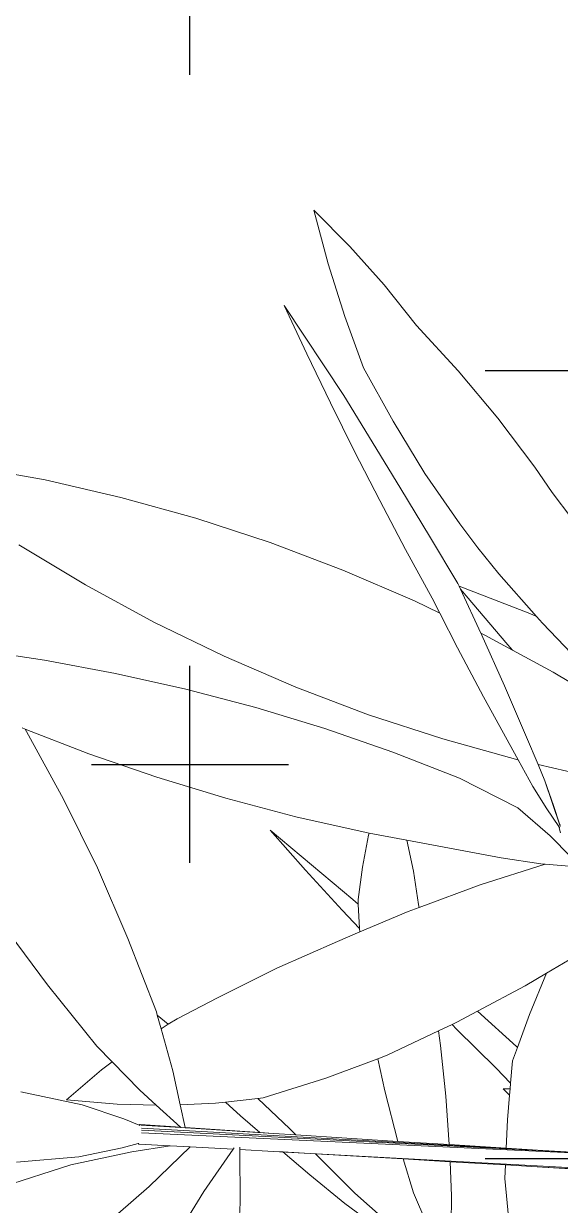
# Model space of a CAD drawing. Header units: millimetres. Extents: x 18 to 174501, y 22 to 24571.
# Drawn here: x 21582.9 to 21719.1, y 18888.2 to 19188.1 of the extents above; entities that cross this region are included whole.
import ezdxf

# ---------------------------------------------------------------- set-up
doc = ezdxf.new("R2010")
doc.units = ezdxf.units.MM
doc.header["$MEASUREMENT"] = 0
doc.layers.add('Edges', color=7, linetype='Continuous', lineweight=18)
doc.layers.add('tampak', color=7, linetype='Continuous')

# ---------------------------------------------------------------- blocks, each defined once
blk = doc.blocks.new('OUTDOOR')
at = {"layer": 'tampak', "transparency": 33554687}
h = blk.add_hatch(dxfattribs=at)
h.set_pattern_fill('CROSS', scale=400)
h.paths.add_polyline_path([(1833117.56, 62258.33), (1829017.56, 62258.33), (1829017.56, 55399.79), (1833117.56, 55399.79)])
blk = doc.blocks.new('BAMBOOPLAN')
at = {"layer": 'Edges'}
for p, q in [((-4.3552, 10.6821), (-4.3031, 10.4874)), ((-4.3552, 10.6821), (-4.2248, 10.5504)), ((-4.2248, 10.5504), (-4.1004, 10.4109)), ((-4.3031, 10.4874), (-4.243, 10.2965)), ((-4.1004, 10.4109), (-3.9826, 10.2637)), ((-4.4623, 10.3367), (-4.3805, 10.1607)), ((-4.2467, 10.01), (-4.4623, 10.3367)), ((-4.243, 10.2965), (-4.1749, 10.1099)), ((-3.9826, 10.2637), (-3.8317, 10.099)), ((-4.3805, 10.1607), (-4.2954, 9.9837)), ((-4.1749, 10.1099), (-4.0677, 9.9163)), ((-3.8317, 10.099), (-3.6875, 9.9276)), ((-4.2467, 10.01), (-4.1435, 9.8415)), ((-4.2954, 9.9837), (-4.2072, 9.8062)), ((-4.0677, 9.9163), (-3.9521, 9.7275)), ((-3.6875, 9.9276), (-3.5536, 9.75)), ((-4.1435, 9.8415), (-4.0399, 9.6714)), ((-4.2072, 9.8062), (-4.1161, 9.6285)), ((-5.6075, 9.7538), (-5.3303, 9.7034)), ((-3.5536, 9.75), (-3.4904, 9.6583)), ((-5.3303, 9.7034), (-5.0553, 9.6403)), ((-3.9521, 9.7275), (-3.8258, 9.5441)), ((-4.0399, 9.6714), (-3.9361, 9.5002)), ((-3.4904, 9.6583), (-3.4196, 9.5637)), ((-5.0553, 9.6403), (-4.783, 9.5647)), ((-4.1161, 9.6285), (-4.0224, 9.4511)), ((-4.783, 9.5647), (-4.5142, 9.4767)), ((-3.8258, 9.5441), (-3.7605, 9.4574)), ((-4.5142, 9.4767), (-4.2495, 9.3766)), ((-3.9361, 9.5002), (-3.8325, 9.3283)), ((-5.4253, 9.4685), (-5.1837, 9.3227)), ((-4.0224, 9.4511), (-3.9263, 9.2744)), ((-3.7605, 9.4574), (-3.6836, 9.3626)), ((-4.2495, 9.3766), (-3.9897, 9.2646)), ((-3.6836, 9.3626), (-3.5474, 9.2081)), ((-5.1837, 9.3227), (-4.9354, 9.1878)), ((-3.8325, 9.3283), (-3.8277, 9.318)), ((-3.8277, 9.318), (-3.5713, 9.2187)), ((-3.8277, 9.318), (-3.8231, 9.3079)), ((-3.8231, 9.3079), (-3.6521, 9.1054)), ((-3.8231, 9.3079), (-3.7493, 9.1479)), ((-3.9897, 9.2646), (-3.8984, 9.2203)), ((-3.9263, 9.2744), (-3.8984, 9.2203)), ((-3.8984, 9.2203), (-3.8338, 9.0951)), ((-3.5713, 9.2187), (-3.5474, 9.2081)), ((-4.9354, 9.1878), (-4.681, 9.0642)), ((-3.5474, 9.2081), (-3.5261, 9.1839)), ((-3.5261, 9.1839), (-3.3618, 9.0121)), ((-3.7493, 9.1479), (-3.7352, 9.141)), ((-3.7493, 9.1479), (-3.747, 9.1428)), ((-3.747, 9.1428), (-3.664, 8.9567)), ((-3.7352, 9.141), (-3.6345, 9.0863)), ((-3.8338, 9.0951), (-3.7394, 8.9173)), ((-3.6521, 9.1054), (-3.6345, 9.0863)), ((-3.6345, 9.0863), (-3.4869, 9.0062)), ((-5.5706, 9.0858), (-5.3322, 9.0503)), ((-5.3322, 9.0503), (-5.0748, 9.0022)), ((-4.681, 9.0642), (-4.4211, 8.9522)), ((-5.0748, 9.0022), (-4.8191, 8.9446)), ((-3.4869, 9.0062), (-3.3677, 8.9349)), ((-4.8191, 8.9446), (-4.5659, 8.8777)), ((-4.4211, 8.9522), (-4.1564, 8.8521)), ((-3.7394, 8.9173), (-3.6139, 8.6881)), ((-3.664, 8.9567), (-3.5837, 8.7704)), ((-4.5659, 8.8777), (-4.3157, 8.8016)), ((-4.1564, 8.8521), (-3.8876, 8.7641)), ((-5.4133, 8.8045), (-5.4026, 8.8003)), ((-5.4026, 8.8003), (-5.3972, 8.7909)), ((-5.4026, 8.8003), (-5.171, 8.7105)), ((-5.3972, 8.7909), (-5.2633, 8.5464)), ((-4.3157, 8.8016), (-4.0691, 8.7164)), ((-3.8876, 8.7641), (-3.6154, 8.6885)), ((-3.5837, 8.7704), (-3.5416, 8.6712)), ((-5.171, 8.7105), (-4.9245, 8.6254)), ((-4.0691, 8.7164), (-3.8268, 8.6225)), ((-3.6154, 8.6885), (-3.6139, 8.6881)), ((-3.6139, 8.6881), (-3.5608, 8.5914)), ((-3.5416, 8.6712), (-3.3856, 8.6348)), ((-3.5416, 8.6712), (-3.5168, 8.6128)), ((-4.9245, 8.6254), (-4.6742, 8.5493)), ((-3.8268, 8.6225), (-3.6153, 8.5147)), ((-3.5608, 8.5914), (-3.51, 8.5113)), ((-3.5168, 8.6128), (-3.4618, 8.4476)), ((-3.5168, 8.6128), (-3.4854, 8.5232)), ((-5.2633, 8.5464), (-5.1406, 8.2963)), ((-4.6742, 8.5493), (-4.421, 8.4823)), ((-3.6153, 8.5147), (-3.4979, 8.4125)), ((-3.51, 8.5113), (-3.4661, 8.4466)), ((-3.4854, 8.5232), (-3.4631, 8.4526)), ((-4.421, 8.4823), (-4.1654, 8.4247)), ((-3.4601, 8.4239), (-3.4661, 8.4466)), ((-3.4661, 8.4466), (-3.4649, 8.4449)), ((-3.4641, 8.4436), (-3.4634, 8.4426)), ((-3.4625, 8.4529), (-3.4631, 8.4526)), ((-3.4631, 8.4526), (-3.4611, 8.4465)), ((-3.4616, 8.4531), (-3.4625, 8.4529)), ((-3.4607, 8.4532), (-3.4616, 8.4531)), ((-4.5141, 8.433), (-4.3849, 8.2882)), ((-4.2133, 8.1825), (-4.5141, 8.433)), ((-4.1564, 8.4147), (-4.1791, 8.299)), ((-4.1654, 8.4247), (-4.1543, 8.4227)), ((-4.1543, 8.4227), (-4.1564, 8.4147)), ((-4.1543, 8.4227), (-4.0182, 8.3972)), ((-3.4979, 8.4125), (-3.4225, 8.337)), ((-4.0182, 8.3972), (-3.9942, 8.2843)), ((-3.6753, 8.3328), (-4.0182, 8.3972)), ((-3.6753, 8.3328), (-3.5314, 8.3111)), ((-5.1406, 8.2963), (-5.0295, 8.041)), ((-4.3849, 8.2882), (-4.2524, 8.1433)), ((-4.1791, 8.299), (-4.195, 8.1818)), ((-3.9942, 8.2843), (-3.9756, 8.1643)), ((-3.7515, 8.2349), (-3.5164, 8.3099)), ((-3.5314, 8.3111), (-3.5164, 8.3099)), ((-3.5164, 8.3099), (-3.4002, 8.3002)), ((-3.9735, 8.1529), (-3.7515, 8.2349)), ((-4.2524, 8.1433), (-4.1896, 8.0764)), ((-4.2133, 8.1825), (-4.1941, 8.1654)), ((-4.195, 8.1818), (-4.1941, 8.1654)), ((-4.1941, 8.1654), (-4.1896, 8.0764)), ((-4.0129, 8.1383), (-3.9735, 8.1529)), ((-3.9756, 8.1643), (-3.9735, 8.1529)), ((-4.1889, 8.0641), (-4.0129, 8.1383)), ((-5.4882, 8.0973), (-5.3218, 7.8722)), ((-4.2697, 8.03), (-4.1889, 8.0641)), ((-4.1896, 8.0764), (-4.1889, 8.0641)), ((-5.0295, 8.041), (-4.9264, 7.7748)), ((-4.4898, 7.9332), (-4.2697, 8.03)), ((-3.5108, 7.9151), (-3.3481, 8.0115)), ((-4.7045, 7.8253), (-4.4898, 7.9332)), ((-3.589, 7.8688), (-3.5108, 7.9151)), ((-3.5108, 7.9151), (-3.5733, 7.7645)), ((-5.3218, 7.8722), (-5.1426, 7.6499)), ((-3.7612, 7.7772), (-3.589, 7.8688)), ((-4.8514, 7.7492), (-4.7045, 7.8253)), ((-4.9264, 7.7748), (-4.923, 7.7627)), ((-4.923, 7.7627), (-4.8831, 7.7295)), ((-4.923, 7.7627), (-4.9092, 7.7133)), ((-3.8363, 7.7371), (-3.7612, 7.7772)), ((-3.7612, 7.7772), (-3.62, 7.6494)), ((-3.5733, 7.7645), (-3.6166, 7.6455)), ((-4.9092, 7.7133), (-4.8831, 7.7295)), ((-4.8831, 7.7295), (-4.8514, 7.7492)), ((-3.9032, 7.7053), (-3.8538, 7.7288)), ((-3.8538, 7.7288), (-3.8363, 7.7371)), ((-3.8538, 7.7288), (-3.8372, 7.7121)), ((-4.9092, 7.7133), (-4.8665, 7.5606)), ((-4.0895, 7.6168), (-3.9032, 7.7053)), ((-3.9032, 7.7053), (-3.8957, 7.653)), ((-3.8372, 7.7121), (-3.6942, 7.5707)), ((-5.1426, 7.6499), (-5.0866, 7.5928)), ((-3.8957, 7.653), (-3.8762, 7.4692)), ((-3.6166, 7.6455), (-3.6343, 7.5966)), ((-3.62, 7.6494), (-3.6166, 7.6455)), ((-5.1257, 7.5642), (-5.0866, 7.5928)), ((-5.0866, 7.5928), (-4.987, 7.491)), ((-4.3118, 7.5336), (-4.1228, 7.6043)), ((-4.1228, 7.6043), (-4.0895, 7.6168)), ((-4.1228, 7.6043), (-4.0975, 7.4879)), ((-3.6343, 7.5966), (-3.6415, 7.5161)), ((-5.2525, 7.4558), (-5.1257, 7.5642)), ((-4.8665, 7.5606), (-4.8396, 7.4377)), ((-3.6942, 7.5707), (-3.6415, 7.5161)), ((-4.5386, 7.4622), (-4.3118, 7.5336)), ((-3.6415, 7.5161), (-3.6433, 7.4957)), ((-5.4183, 7.4845), (-5.1959, 7.4376)), ((-4.987, 7.491), (-4.9271, 7.4365)), ((-4.6753, 7.4471), (-4.5581, 7.46)), ((-4.5581, 7.46), (-4.5386, 7.4622)), ((-4.5581, 7.46), (-4.4428, 7.3502)), ((-4.0975, 7.4879), (-4.0511, 7.3048)), ((-3.8762, 7.4692), (-3.8643, 7.2929)), ((-3.6682, 7.4954), (-3.6433, 7.4957)), ((-3.6682, 7.4954), (-3.6453, 7.4727)), ((-3.6453, 7.4727), (-3.6533, 7.3827)), ((-3.6433, 7.4957), (-3.6453, 7.4727)), ((-5.2525, 7.4558), (-5.069, 7.4399)), ((-5.1959, 7.4376), (-5.044, 7.3865)), ((-5.069, 7.4399), (-4.9271, 7.4365)), ((-4.9271, 7.4365), (-4.8388, 7.3562)), ((-4.8396, 7.4377), (-4.7116, 7.4431)), ((-4.8396, 7.4377), (-4.8215, 7.355)), ((-4.7116, 7.4431), (-4.6753, 7.4471)), ((-4.6753, 7.4471), (-4.6208, 7.3971)), ((-5.044, 7.3865), (-4.9885, 7.3639)), ((-4.6208, 7.3971), (-4.5506, 7.3367)), ((-3.6533, 7.3827), (-3.6579, 7.2798)), ((-4.9867, 7.3657), (-4.9885, 7.3639)), ((-4.9885, 7.3639), (-4.9862, 7.3629)), ((-4.9847, 7.366), (-4.9867, 7.3657)), ((-4.9847, 7.366), (-4.8388, 7.3562)), ((-4.983, 7.3639), (-4.8372, 7.3547)), ((-3.5241, 7.2713), (-4.9805, 7.3532)), ((-3.3764, 7.263), (-4.98, 7.3453)), ((-2.8996, 7.2385), (-4.9799, 7.3363)), ((-4.8388, 7.3562), (-4.8372, 7.3547)), ((-4.8372, 7.3547), (-4.8212, 7.3537)), ((-4.8215, 7.355), (-4.8212, 7.3537)), ((-4.8215, 7.355), (-4.5506, 7.3367)), ((-4.8212, 7.3537), (-4.5014, 7.3334)), ((-4.5506, 7.3367), (-4.5014, 7.3334)), ((-4.5014, 7.3334), (-4.4202, 7.3282)), ((-4.4428, 7.3502), (-4.4202, 7.3282)), ((-5.0504, 7.2812), (-4.9922, 7.297)), ((-5.0154, 7.2669), (-4.876, 7.2886)), ((-4.9922, 7.297), (-4.9901, 7.2976)), ((-4.9903, 7.2948), (-4.9922, 7.297)), ((-4.9903, 7.2948), (-4.876, 7.2886)), ((-4.876, 7.2886), (-4.804, 7.2847)), ((-4.4202, 7.3282), (-4.0511, 7.3048)), ((-4.0511, 7.3048), (-3.8643, 7.2929)), ((-3.8643, 7.2929), (-3.6579, 7.2798)), ((-5.4339, 7.2293), (-5.2074, 7.2489)), ((-5.2362, 7.2195), (-5.0154, 7.2669)), ((-5.2074, 7.2489), (-5.0504, 7.2812)), ((-4.9523, 7.1405), (-4.804, 7.2847)), ((-4.804, 7.2847), (-4.6474, 7.2762)), ((-4.7547, 7.1228), (-4.6474, 7.2762)), ((-4.6474, 7.2762), (-4.6438, 7.2815)), ((-4.6232, 7.2749), (-4.6232, 7.2839)), ((-4.6232, 7.2749), (-4.5013, 7.2683)), ((-4.6219, 7.0815), (-4.6232, 7.2749)), ((-4.5013, 7.2683), (-4.4682, 7.2664)), ((-4.5013, 7.2683), (-2.8997, 7.1816)), ((-4.4682, 7.2664), (-4.3693, 7.1834)), ((-4.4682, 7.2664), (-4.3497, 7.2595)), ((-4.3497, 7.2595), (-4.3237, 7.2342)), ((-4.3497, 7.2595), (-4.0315, 7.241)), ((-3.6579, 7.2798), (-3.5241, 7.2713)), ((-3.3764, 7.263), (-3.5241, 7.2713)), ((-5.4852, 7.1402), (-5.2362, 7.2195)), ((-4.3237, 7.2342), (-4.2067, 7.1173)), ((-4.0315, 7.241), (-3.9933, 7.1177)), ((-4.0315, 7.241), (-3.8612, 7.231)), ((-3.8612, 7.231), (-3.8554, 7.1068)), ((-3.8612, 7.231), (-3.6605, 7.2194)), ((-3.6605, 7.2194), (-3.6627, 7.1703)), ((-3.6605, 7.2194), (-3.5258, 7.2115)), ((-3.3849, 7.2023), (-3.5258, 7.2115)), ((-3.5258, 7.2115), (-2.9, 7.1751)), ((-4.3693, 7.1834), (-4.2423, 7.0795)), ((-3.6627, 7.1703), (-3.6455, 6.9933)), ((-5.123, 6.9927), (-4.9523, 7.1405)), ((-4.8524, 6.9645), (-4.7547, 7.1228)), ((-4.2067, 7.1173), (-4.1006, 7.0224)), ((-3.9933, 7.1177), (-3.945, 7.0056)), ((-4.6268, 6.9849), (-4.6219, 7.0815)), ((-4.2423, 7.0795), (-4.143, 7.0061)), ((-3.8554, 7.1068), (-3.8576, 7.0027))]:
    blk.add_line(p, q, dxfattribs=at)

msp = doc.modelspace()

# ---------------------------------------------------------------- block references
msp.add_blockref('OUTDOOR', (-1811290.76, -40075.32))
at = {"xscale": 69.97983938875464, "yscale": 69.97983938875464, "zscale": 69.97983938875464}
msp.add_blockref('BAMBOOPLAN', (21961.34, 18393.22), dxfattribs=at)

doc.saveas('drawing.dxf')
